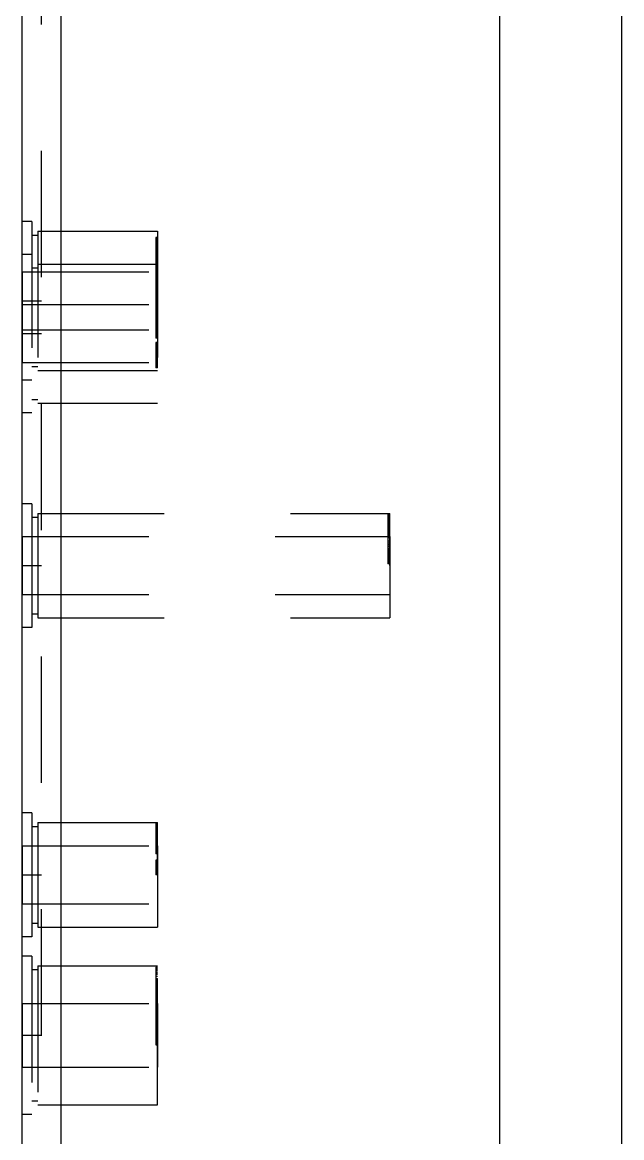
# Model space of a CAD drawing. Header units: millimetres. Extents: x 0 to 1189, y 25 to 866.
# Drawn here: x 623 to 654, y 483.4 to 541.1 of the extents above; entities that cross this region are included whole.
import ezdxf

# ---------------------------------------------------------------- set-up
doc = ezdxf.new("R2010")
doc.units = ezdxf.units.MM
doc.header["$LTSCALE"] = 65.395
doc.linetypes.add('HIDDEN', pattern=[0.2, 0.1, -0.1])
doc.layers.get('0').update_dxf_attribs({"linetype": 'CONTINUOUS'})
doc.layers.add('02___PRT_ALL_AXES', color=7, linetype='CONTINUOUS')
doc.layers.add('DEFAULT_2', color=8, linetype='HIDDEN')

msp = doc.modelspace()

# ---------------------------------------------------------------- linework, layer by layer
at = {"color": 3, "linetype": 'Continuous'}
for p, q in [((624.973, 601.766), (624.973, 345.466)), ((622.973, 344.466), (622.973, 600.766)), ((647.673, 346.466), (647.673, 600.766))]:
    msp.add_line(p, q, dxfattribs=at)
at = {"color": 7, "linetype": 'Continuous'}
msp.add_line((653.973, 346.466), (653.973, 587.766), dxfattribs=at)
at = {"layer": '02___PRT_ALL_AXES', "color": 8, "linetype": 'HIDDEN'}
for p, q in [((623.773, 530.266), (629.973, 530.266)), ((629.973, 530.266), (629.973, 521.366)), ((622.973, 528.166), (622.973, 523.466)), ((622.973, 528.166), (629.973, 528.166)), ((623.773, 528.566), (629.973, 528.566)), ((622.973, 526.466), (629.973, 526.466)), ((622.973, 525.166), (629.973, 525.166)), ((622.973, 523.466), (629.973, 523.466)), ((623.773, 523.066), (629.973, 523.066)), ((623.773, 521.366), (629.973, 521.366)), ((623.773, 515.666), (641.973, 515.666)), ((622.973, 514.466), (622.973, 511.466)), ((622.973, 514.466), (641.973, 514.466)), ((641.973, 514.466), (641.973, 510.266)), ((622.973, 511.466), (641.973, 511.466)), ((623.773, 510.266), (641.973, 510.266)), ((623.773, 499.666), (629.973, 499.666)), ((622.973, 498.466), (622.973, 495.466)), ((622.973, 498.466), (629.973, 498.466)), ((629.973, 498.466), (629.973, 494.266)), ((622.973, 495.466), (629.973, 495.466)), ((623.773, 494.266), (629.973, 494.266)), ((623.773, 492.266), (629.973, 492.266)), ((622.973, 490.316), (622.973, 487.016)), ((622.973, 490.316), (629.973, 490.316)), ((629.973, 490.316), (629.973, 487.016)), ((622.973, 487.016), (629.973, 487.016)), ((623.773, 485.066), (629.973, 485.066))]:
    msp.add_line(p, q, dxfattribs=at)
at = {"layer": 'DEFAULT_2', "color": 8, "linetype": 'HIDDEN'}
for p, q in [((623.973, 344.775), (623.973, 600.766)), ((623.473, 530.766), (622.973, 530.766)), ((623.473, 530.766), (623.473, 520.866)), ((623.473, 530.066), (623.773, 530.066)), ((623.773, 530.266), (623.773, 521.366)), ((629.873, 529.932), (629.873, 524.723)), ((629.973, 529.932), (629.873, 529.932)), ((629.973, 529.923), (629.873, 529.923)), ((629.973, 529.92), (629.873, 529.92)), ((629.973, 529.908), (629.873, 529.908)), ((629.973, 529.893), (629.873, 529.893)), ((629.973, 529.886), (629.873, 529.886)), ((629.973, 529.869), (629.873, 529.869)), ((629.973, 529.824), (629.873, 529.824)), ((629.973, 529.813), (629.873, 529.813)), ((629.973, 529.797), (629.873, 529.797)), ((629.973, 529.795), (629.873, 529.795)), ((629.973, 529.791), (629.873, 529.791)), ((629.973, 529.783), (629.873, 529.783)), ((629.973, 529.76), (629.873, 529.76)), ((629.973, 529.749), (629.873, 529.749)), ((629.973, 529.747), (629.873, 529.747)), ((629.973, 524.723), (629.973, 529.932)), ((629.973, 529.714), (629.873, 529.714)), ((629.973, 529.704), (629.873, 529.704)), ((629.973, 529.694), (629.873, 529.694)), ((629.973, 529.684), (629.873, 529.684)), ((629.973, 529.646), (629.873, 529.646)), ((629.973, 529.624), (629.873, 529.624)), ((629.973, 529.623), (629.873, 529.623)), ((629.973, 529.547), (629.873, 529.547)), ((629.973, 529.537), (629.873, 529.537)), ((629.973, 529.527), (629.873, 529.527)), ((629.973, 529.515), (629.873, 529.515)), ((629.973, 529.459), (629.873, 529.459)), ((623.473, 529.066), (622.973, 529.066)), ((629.973, 529.128), (629.873, 529.128)), ((629.973, 529.063), (629.873, 529.063)), ((629.973, 529.042), (629.873, 529.042)), ((629.973, 529.015), (629.873, 529.015)), ((629.973, 528.981), (629.873, 528.981)), ((629.973, 528.958), (629.873, 528.958)), ((629.973, 528.901), (629.873, 528.901)), ((629.973, 528.89), (629.873, 528.89)), ((629.973, 528.887), (629.873, 528.887)), ((629.973, 528.872), (629.873, 528.872)), ((629.973, 528.865), (629.873, 528.865)), ((629.973, 528.856), (629.873, 528.856)), ((629.973, 528.823), (629.873, 528.823)), ((629.973, 528.801), (629.873, 528.801)), ((629.973, 528.776), (629.873, 528.776)), ((629.973, 528.742), (629.873, 528.742)), ((629.973, 528.648), (629.873, 528.648)), ((629.973, 528.608), (629.873, 528.608)), ((622.973, 528.166), (623.973, 528.166)), ((623.473, 528.366), (623.773, 528.366)), ((629.973, 528.551), (629.873, 528.551)), ((629.973, 528.508), (629.873, 528.508)), ((629.973, 528.483), (629.873, 528.483)), ((629.973, 528.407), (629.873, 528.407)), ((629.973, 528.404), (629.873, 528.404)), ((629.973, 528.394), (629.873, 528.394)), ((629.973, 528.343), (629.873, 528.343)), ((629.973, 528.334), (629.873, 528.334)), ((629.973, 528.307), (629.873, 528.307)), ((629.973, 528.306), (629.873, 528.306)), ((629.973, 528.275), (629.873, 528.275)), ((629.973, 528.253), (629.873, 528.253)), ((629.973, 528.24), (629.873, 528.24)), ((629.973, 528.232), (629.873, 528.232)), ((629.973, 528.223), (629.873, 528.223)), ((629.973, 528.22), (629.873, 528.22)), ((629.973, 528.213), (629.873, 528.213)), ((629.973, 528.208), (629.873, 528.208)), ((629.973, 528.193), (629.873, 528.193)), ((629.973, 528.186), (629.873, 528.186)), ((629.973, 528.177), (629.873, 528.177)), ((629.973, 528.169), (629.873, 528.169)), ((629.973, 528.124), (629.873, 528.124)), ((629.973, 528.113), (629.873, 528.113)), ((629.973, 528.108), (629.873, 528.108)), ((629.973, 528.097), (629.873, 528.097)), ((629.973, 528.096), (629.873, 528.096)), ((629.973, 528.095), (629.873, 528.095)), ((629.973, 528.091), (629.873, 528.091)), ((629.973, 528.083), (629.873, 528.083)), ((629.973, 528.06), (629.873, 528.06)), ((629.973, 528.049), (629.873, 528.049)), ((629.973, 528.047), (629.873, 528.047)), ((629.973, 528.044), (629.873, 528.044)), ((629.973, 528.015), (629.873, 528.015)), ((629.973, 528.014), (629.873, 528.014)), ((629.973, 528.004), (629.873, 528.004)), ((629.973, 527.994), (629.873, 527.994)), ((629.973, 527.984), (629.873, 527.984)), ((629.973, 527.946), (629.873, 527.946)), ((629.973, 527.939), (629.873, 527.939)), ((629.973, 527.927), (629.873, 527.927)), ((629.973, 527.924), (629.873, 527.924)), ((629.973, 527.923), (629.873, 527.923)), ((629.973, 527.869), (629.873, 527.869)), ((629.973, 527.868), (629.873, 527.868)), ((629.973, 527.857), (629.873, 527.857)), ((629.973, 527.847), (629.873, 527.847)), ((629.973, 527.84), (629.873, 527.84)), ((629.973, 527.837), (629.873, 527.837)), ((629.973, 527.827), (629.873, 527.827)), ((629.973, 527.815), (629.873, 527.815)), ((629.973, 527.806), (629.873, 527.806)), ((629.973, 527.789), (629.873, 527.789)), ((629.973, 527.781), (629.873, 527.781)), ((629.973, 527.777), (629.873, 527.777)), ((629.973, 527.764), (629.873, 527.764)), ((629.973, 527.759), (629.873, 527.759)), ((629.973, 527.742), (629.873, 527.742)), ((629.973, 527.735), (629.873, 527.735)), ((629.973, 527.723), (629.873, 527.723)), ((629.973, 527.712), (629.873, 527.712)), ((629.973, 527.701), (629.873, 527.701)), ((629.973, 527.694), (629.873, 527.694)), ((629.973, 527.674), (629.873, 527.674)), ((629.973, 527.655), (629.873, 527.655)), ((629.973, 527.642), (629.873, 527.642)), ((629.973, 527.628), (629.873, 527.628)), ((629.973, 527.613), (629.873, 527.613)), ((629.973, 527.603), (629.873, 527.603)), ((629.973, 527.589), (629.873, 527.589)), ((629.973, 527.574), (629.873, 527.574)), ((629.973, 527.572), (629.873, 527.572)), ((629.973, 527.562), (629.873, 527.562)), ((629.973, 527.555), (629.873, 527.555)), ((629.973, 527.542), (629.873, 527.542)), ((629.973, 527.523), (629.873, 527.523)), ((629.973, 527.515), (629.873, 527.515)), ((629.973, 527.44), (629.873, 527.44)), ((629.973, 527.428), (629.873, 527.428)), ((629.973, 527.427), (629.873, 527.427)), ((629.973, 527.393), (629.873, 527.393)), ((629.973, 527.39), (629.873, 527.39)), ((629.973, 527.363), (629.873, 527.363)), ((629.973, 527.342), (629.873, 527.342)), ((629.973, 527.324), (629.873, 527.324)), ((629.973, 527.315), (629.873, 527.315)), ((629.973, 527.297), (629.873, 527.297)), ((629.973, 527.281), (629.873, 527.281)), ((629.973, 527.273), (629.873, 527.273)), ((629.973, 527.258), (629.873, 527.258)), ((629.973, 527.208), (629.873, 527.208)), ((629.973, 527.204), (629.873, 527.204)), ((629.973, 527.201), (629.873, 527.201)), ((629.973, 527.19), (629.873, 527.19)), ((629.973, 527.187), (629.873, 527.187)), ((629.973, 527.175), (629.873, 527.175)), ((629.973, 527.171), (629.873, 527.171)), ((629.973, 527.165), (629.873, 527.165)), ((629.973, 527.157), (629.873, 527.157)), ((629.973, 527.156), (629.873, 527.156)), ((629.973, 527.147), (629.873, 527.147)), ((629.973, 527.133), (629.873, 527.133)), ((629.973, 527.131), (629.873, 527.131)), ((629.973, 527.123), (629.873, 527.123)), ((629.973, 527.118), (629.873, 527.118)), ((629.973, 527.116), (629.873, 527.116)), ((629.973, 527.107), (629.873, 527.107)), ((629.973, 527.102), (629.873, 527.102)), ((629.973, 527.101), (629.873, 527.101)), ((629.973, 527.098), (629.873, 527.098)), ((629.973, 527.077), (629.873, 527.077)), ((629.973, 527.076), (629.873, 527.076)), ((629.973, 527.071), (629.873, 527.071)), ((629.973, 527.067), (629.873, 527.067)), ((629.973, 527.06), (629.873, 527.06)), ((629.973, 527.058), (629.873, 527.058)), ((629.973, 527.052), (629.873, 527.052)), ((629.973, 527.042), (629.873, 527.042)), ((629.973, 527.029), (629.873, 527.029)), ((629.973, 527.027), (629.873, 527.027)), ((629.973, 527.022), (629.873, 527.022)), ((629.973, 527.02), (629.873, 527.02)), ((629.973, 527.016), (629.873, 527.016)), ((629.973, 527.012), (629.873, 527.012)), ((629.973, 526.997), (629.873, 526.997)), ((629.973, 526.991), (629.873, 526.991)), ((629.973, 526.983), (629.873, 526.983)), ((629.973, 526.978), (629.873, 526.978)), ((629.973, 526.976), (629.873, 526.976)), ((629.973, 526.972), (629.873, 526.972)), ((629.973, 526.958), (629.873, 526.958)), ((629.973, 526.951), (629.873, 526.951)), ((629.973, 526.948), (629.873, 526.948)), ((629.973, 526.934), (629.873, 526.934)), ((629.973, 526.918), (629.873, 526.918)), ((629.973, 526.917), (629.873, 526.917)), ((629.973, 526.908), (629.873, 526.908)), ((629.973, 526.894), (629.873, 526.894)), ((629.973, 526.893), (629.873, 526.893)), ((629.973, 526.869), (629.873, 526.869)), ((629.973, 526.862), (629.873, 526.862)), ((629.973, 526.858), (629.873, 526.858)), ((622.973, 526.666), (623.973, 526.666)), ((622.973, 526.466), (623.973, 526.466)), ((629.973, 526.851), (629.873, 526.851)), ((629.973, 526.838), (629.873, 526.838)), ((629.973, 526.832), (629.873, 526.832)), ((629.973, 526.831), (629.873, 526.831)), ((629.973, 526.828), (629.873, 526.828)), ((629.973, 526.815), (629.873, 526.815)), ((629.973, 526.813), (629.873, 526.813)), ((629.973, 526.808), (629.873, 526.808)), ((629.973, 526.8), (629.873, 526.8)), ((629.973, 526.788), (629.873, 526.788)), ((629.973, 526.783), (629.873, 526.783)), ((629.973, 526.749), (629.873, 526.749)), ((629.973, 526.749), (629.873, 526.749)), ((629.973, 526.746), (629.873, 526.746)), ((629.973, 526.745), (629.873, 526.745)), ((629.973, 526.744), (629.873, 526.744)), ((629.973, 526.73), (629.873, 526.73)), ((629.973, 526.728), (629.873, 526.728)), ((629.973, 526.714), (629.873, 526.714)), ((629.973, 526.708), (629.873, 526.708)), ((629.973, 526.707), (629.873, 526.707)), ((629.973, 526.704), (629.873, 526.704)), ((629.973, 526.694), (629.873, 526.694)), ((629.973, 526.643), (629.873, 526.643)), ((629.973, 526.639), (629.873, 526.639)), ((629.973, 526.634), (629.873, 526.634)), ((629.973, 526.627), (629.873, 526.627)), ((629.973, 526.607), (629.873, 526.607)), ((629.973, 526.606), (629.873, 526.606)), ((629.973, 526.601), (629.873, 526.601)), ((629.973, 526.596), (629.873, 526.596)), ((629.973, 526.575), (629.873, 526.575)), ((629.973, 526.566), (629.873, 526.566)), ((629.973, 526.558), (629.873, 526.558)), ((629.973, 526.553), (629.873, 526.553)), ((629.973, 526.553), (629.873, 526.553)), ((629.973, 526.54), (629.873, 526.54)), ((629.973, 526.53), (629.873, 526.53)), ((629.973, 526.528), (629.873, 526.528)), ((629.973, 526.52), (629.873, 526.52)), ((629.973, 526.513), (629.873, 526.513)), ((629.973, 526.494), (629.873, 526.494)), ((629.973, 526.477), (629.873, 526.477)), ((629.973, 526.45), (629.873, 526.45)), ((629.973, 526.441), (629.873, 526.441)), ((629.973, 526.426), (629.873, 526.426)), ((629.973, 526.423), (629.873, 526.423)), ((629.973, 526.408), (629.873, 526.408)), ((629.973, 526.396), (629.873, 526.396)), ((629.973, 526.344), (629.873, 526.344)), ((629.973, 526.315), (629.873, 526.315)), ((629.973, 526.239), (629.873, 526.239)), ((629.973, 526.227), (629.873, 526.227)), ((629.973, 526.21), (629.873, 526.21)), ((629.973, 526.169), (629.873, 526.169)), ((629.973, 526.168), (629.873, 526.168)), ((629.973, 526.157), (629.873, 526.157)), ((629.973, 526.14), (629.873, 526.14)), ((629.973, 526.106), (629.873, 526.106)), ((629.973, 526.089), (629.873, 526.089)), ((629.973, 526.081), (629.873, 526.081)), ((629.973, 526.077), (629.873, 526.077)), ((629.973, 526.064), (629.873, 526.064)), ((629.973, 526.042), (629.873, 526.042)), ((629.973, 526.038), (629.873, 526.038)), ((629.973, 526.035), (629.873, 526.035)), ((629.973, 526.023), (629.873, 526.023)), ((629.973, 526.012), (629.873, 526.012)), ((629.973, 526.011), (629.873, 526.011)), ((629.973, 526.001), (629.873, 526.001)), ((629.973, 525.994), (629.873, 525.994)), ((629.973, 525.974), (629.873, 525.974)), ((629.973, 525.955), (629.873, 525.955)), ((629.973, 525.942), (629.873, 525.942)), ((629.973, 525.928), (629.873, 525.928)), ((629.973, 525.913), (629.873, 525.913)), ((629.973, 525.903), (629.873, 525.903)), ((629.973, 525.889), (629.873, 525.889)), ((629.973, 525.874), (629.873, 525.874)), ((629.973, 525.872), (629.873, 525.872)), ((629.973, 525.862), (629.873, 525.862)), ((629.973, 525.855), (629.873, 525.855)), ((629.973, 525.842), (629.873, 525.842)), ((629.973, 525.823), (629.873, 525.823)), ((629.973, 525.815), (629.873, 525.815)), ((629.973, 525.812), (629.873, 525.812)), ((629.973, 525.74), (629.873, 525.74)), ((629.973, 525.727), (629.873, 525.727)), ((622.973, 525.166), (623.973, 525.166)), ((629.973, 525.698), (629.873, 525.698)), ((629.973, 525.693), (629.873, 525.693)), ((629.973, 525.69), (629.873, 525.69)), ((629.973, 525.624), (629.873, 525.624)), ((629.973, 525.597), (629.873, 525.597)), ((629.973, 525.573), (629.873, 525.573)), ((629.973, 525.508), (629.873, 525.508)), ((629.973, 525.504), (629.873, 525.504)), ((629.973, 525.475), (629.873, 525.475)), ((629.973, 525.471), (629.873, 525.471)), ((629.973, 525.465), (629.873, 525.465)), ((629.973, 525.457), (629.873, 525.457)), ((629.973, 525.447), (629.873, 525.447)), ((629.973, 525.433), (629.873, 525.433)), ((629.973, 525.431), (629.873, 525.431)), ((629.973, 525.43), (629.873, 525.43)), ((629.973, 525.418), (629.873, 525.418)), ((629.973, 525.416), (629.873, 525.416)), ((629.973, 525.407), (629.873, 525.407)), ((629.973, 525.402), (629.873, 525.402)), ((629.973, 525.398), (629.873, 525.398)), ((629.973, 525.396), (629.873, 525.396)), ((629.973, 525.377), (629.873, 525.377)), ((629.973, 525.371), (629.873, 525.371)), ((629.973, 525.367), (629.873, 525.367)), ((629.973, 525.36), (629.873, 525.36)), ((629.973, 525.358), (629.873, 525.358)), ((629.973, 525.352), (629.873, 525.352)), ((629.973, 525.329), (629.873, 525.329)), ((629.973, 525.327), (629.873, 525.327)), ((629.973, 525.323), (629.873, 525.323)), ((629.973, 525.322), (629.873, 525.322)), ((629.973, 525.32), (629.873, 525.32)), ((629.973, 525.316), (629.873, 525.316)), ((629.973, 525.312), (629.873, 525.312)), ((629.973, 525.297), (629.873, 525.297)), ((629.973, 525.293), (629.873, 525.293)), ((629.973, 525.291), (629.873, 525.291)), ((629.973, 525.283), (629.873, 525.283)), ((629.973, 525.278), (629.873, 525.278)), ((629.973, 525.277), (629.873, 525.277)), ((629.973, 525.276), (629.873, 525.276)), ((629.973, 525.272), (629.873, 525.272)), ((629.973, 525.258), (629.873, 525.258)), ((629.973, 525.251), (629.873, 525.251)), ((629.973, 525.234), (629.873, 525.234)), ((629.973, 525.218), (629.873, 525.218)), ((629.973, 525.217), (629.873, 525.217)), ((629.973, 525.194), (629.873, 525.194)), ((629.973, 525.193), (629.873, 525.193)), ((629.973, 525.169), (629.873, 525.169)), ((629.973, 525.162), (629.873, 525.162)), ((629.973, 525.158), (629.873, 525.158)), ((629.973, 525.138), (629.873, 525.138)), ((629.973, 525.132), (629.873, 525.132)), ((629.973, 525.131), (629.873, 525.131)), ((629.973, 525.128), (629.873, 525.128)), ((622.973, 524.966), (623.973, 524.966)), ((629.973, 525.115), (629.873, 525.115)), ((629.973, 525.113), (629.873, 525.113)), ((629.973, 525.1), (629.873, 525.1)), ((629.973, 525.088), (629.873, 525.088)), ((629.973, 525.083), (629.873, 525.083)), ((629.973, 525.049), (629.873, 525.049)), ((629.973, 525.049), (629.873, 525.049)), ((629.973, 525.046), (629.873, 525.046)), ((629.973, 525.045), (629.873, 525.045)), ((629.973, 525.044), (629.873, 525.044)), ((629.973, 525.03), (629.873, 525.03)), ((629.973, 525.028), (629.873, 525.028)), ((629.973, 525.014), (629.873, 525.014)), ((629.973, 525.01), (629.873, 525.01)), ((629.973, 525.008), (629.873, 525.008)), ((629.973, 524.943), (629.873, 524.943)), ((629.973, 524.939), (629.873, 524.939)), ((629.973, 524.927), (629.873, 524.927)), ((629.973, 524.901), (629.873, 524.901)), ((629.973, 524.896), (629.873, 524.896)), ((629.973, 524.895), (629.873, 524.895)), ((629.973, 524.866), (629.873, 524.866)), ((629.973, 524.858), (629.873, 524.858)), ((629.973, 524.853), (629.873, 524.853)), ((629.973, 524.83), (629.873, 524.83)), ((629.973, 524.828), (629.873, 524.828)), ((629.973, 524.82), (629.873, 524.82)), ((629.973, 524.794), (629.873, 524.794)), ((629.973, 524.75), (629.873, 524.75)), ((629.973, 524.741), (629.873, 524.741)), ((629.973, 524.726), (629.873, 524.726)), ((629.973, 524.723), (629.873, 524.723)), ((629.873, 524.51), (629.873, 523.195)), ((629.973, 524.51), (629.873, 524.51)), ((629.973, 524.338), (629.873, 524.338)), ((629.973, 524.311), (629.873, 524.311)), ((629.973, 524.112), (629.873, 524.112)), ((629.973, 523.998), (629.873, 523.998)), ((629.973, 523.195), (629.973, 524.51)), ((622.973, 523.466), (623.973, 523.466)), ((629.973, 523.765), (629.873, 523.765)), ((629.973, 523.73), (629.873, 523.73)), ((629.973, 523.696), (629.873, 523.696)), ((629.973, 523.623), (629.873, 523.623)), ((629.973, 523.593), (629.873, 523.593)), ((629.973, 523.577), (629.873, 523.577)), ((623.473, 523.266), (623.773, 523.266)), ((629.973, 523.31), (629.873, 523.31)), ((629.973, 523.195), (629.873, 523.195)), ((623.473, 522.566), (622.973, 522.566)), ((623.473, 521.566), (623.773, 521.566)), ((623.473, 520.866), (622.973, 520.866)), ((623.473, 516.166), (622.973, 516.166)), ((623.473, 516.166), (623.473, 509.766)), ((623.473, 515.466), (623.773, 515.466)), ((623.773, 515.666), (623.773, 510.266)), ((641.873, 515.644), (641.873, 513.842)), ((641.873, 515.644), (641.973, 515.644)), ((641.873, 515.624), (641.973, 515.624)), ((641.973, 515.577), (641.873, 515.577)), ((641.873, 515.573), (641.973, 515.573)), ((641.973, 515.561), (641.873, 515.561)), ((641.873, 515.557), (641.973, 515.557)), ((641.973, 515.538), (641.873, 515.538)), ((641.873, 515.521), (641.973, 515.521)), ((641.873, 515.505), (641.973, 515.505)), ((641.973, 515.489), (641.873, 515.489)), ((641.973, 515.48), (641.873, 515.48)), ((641.973, 515.475), (641.873, 515.475)), ((641.973, 515.467), (641.873, 515.467)), ((641.973, 515.465), (641.873, 515.465)), ((641.973, 515.439), (641.873, 515.439)), ((641.973, 515.434), (641.873, 515.434)), ((641.973, 515.431), (641.873, 515.431)), ((641.973, 515.429), (641.873, 515.429)), ((641.973, 515.415), (641.873, 515.415)), ((641.973, 515.404), (641.873, 515.404)), ((641.873, 515.391), (641.973, 515.391)), ((641.973, 515.378), (641.873, 515.378)), ((641.973, 515.356), (641.873, 515.356)), ((641.973, 515.345), (641.873, 515.345)), ((641.873, 515.332), (641.973, 515.332)), ((641.973, 512.966), (641.973, 515.666)), ((641.973, 515.293), (641.873, 515.293)), ((641.973, 515.283), (641.873, 515.283)), ((641.973, 515.246), (641.873, 515.246)), ((641.973, 515.215), (641.873, 515.215)), ((641.973, 515.164), (641.873, 515.164)), ((641.973, 515.134), (641.873, 515.134)), ((641.973, 515.113), (641.873, 515.113)), ((641.973, 515.095), (641.873, 515.095)), ((641.973, 515.089), (641.873, 515.089)), ((641.973, 515.073), (641.873, 515.073)), ((641.973, 515.059), (641.873, 515.059)), ((641.973, 515.032), (641.873, 515.032)), ((641.973, 515.01), (641.873, 515.01)), ((641.973, 515.007), (641.873, 515.007)), ((641.973, 515), (641.873, 515)), ((641.973, 514.93), (641.873, 514.93)), ((641.973, 514.92), (641.873, 514.92)), ((641.973, 514.914), (641.873, 514.914)), ((641.973, 514.901), (641.873, 514.901)), ((641.973, 514.889), (641.873, 514.889)), ((641.973, 514.877), (641.873, 514.877)), ((641.973, 514.841), (641.873, 514.841)), ((641.973, 514.832), (641.873, 514.832)), ((641.973, 514.83), (641.873, 514.83)), ((641.973, 514.828), (641.873, 514.828)), ((641.973, 514.816), (641.873, 514.816)), ((641.973, 514.794), (641.873, 514.794)), ((641.973, 514.784), (641.873, 514.784)), ((641.973, 514.767), (641.873, 514.767)), ((641.973, 514.757), (641.873, 514.757)), ((641.973, 514.753), (641.873, 514.753)), ((641.973, 514.743), (641.873, 514.743)), ((641.973, 514.738), (641.873, 514.738)), ((622.973, 514.466), (623.973, 514.466)), ((641.973, 514.726), (641.873, 514.726)), ((641.973, 514.713), (641.873, 514.713)), ((641.973, 514.706), (641.873, 514.706)), ((641.973, 514.694), (641.873, 514.694)), ((641.973, 514.682), (641.873, 514.682)), ((641.973, 514.682), (641.873, 514.682)), ((641.973, 514.679), (641.873, 514.679)), ((641.973, 514.672), (641.873, 514.672)), ((641.973, 514.667), (641.873, 514.667)), ((641.973, 514.666), (641.873, 514.666)), ((641.973, 514.661), (641.873, 514.661)), ((641.973, 514.654), (641.873, 514.654)), ((641.973, 514.649), (641.873, 514.649)), ((641.973, 514.637), (641.873, 514.637)), ((641.973, 514.637), (641.873, 514.637)), ((641.973, 514.635), (641.873, 514.635)), ((641.973, 514.622), (641.873, 514.622)), ((641.973, 514.617), (641.873, 514.617)), ((641.973, 514.605), (641.873, 514.605)), ((641.973, 514.598), (641.873, 514.598)), ((641.973, 514.59), (641.873, 514.59)), ((641.973, 514.586), (641.873, 514.586)), ((641.973, 514.58), (641.873, 514.58)), ((641.973, 514.564), (641.873, 514.564)), ((641.873, 514.519), (641.973, 514.519)), ((641.973, 514.505), (641.873, 514.505)), ((641.973, 514.485), (641.873, 514.485)), ((641.973, 514.477), (641.873, 514.477)), ((641.973, 514.444), (641.873, 514.444)), ((641.973, 514.441), (641.873, 514.441)), ((641.973, 514.426), (641.873, 514.426)), ((641.873, 514.415), (641.973, 514.415)), ((641.973, 514.23), (641.873, 514.23)), ((641.973, 514.132), (641.873, 514.132)), ((641.973, 514.042), (641.873, 514.042)), ((641.973, 513.944), (641.873, 513.944)), ((641.973, 513.842), (641.873, 513.842)), ((641.873, 513.831), (641.873, 513.053)), ((641.973, 513.831), (641.873, 513.831)), ((641.973, 513.825), (641.873, 513.825)), ((641.973, 513.783), (641.873, 513.783)), ((641.973, 513.782), (641.873, 513.782)), ((641.973, 513.766), (641.873, 513.766)), ((641.973, 513.765), (641.873, 513.765)), ((641.973, 513.73), (641.873, 513.73)), ((641.973, 513.724), (641.873, 513.724)), ((641.973, 513.703), (641.873, 513.703)), ((641.973, 513.701), (641.873, 513.701)), ((641.973, 513.695), (641.873, 513.695)), ((641.973, 513.677), (641.873, 513.677)), ((641.973, 513.671), (641.873, 513.671)), ((641.973, 513.668), (641.873, 513.668)), ((641.973, 513.651), (641.873, 513.651)), ((641.973, 513.644), (641.873, 513.644)), ((641.973, 513.636), (641.873, 513.636)), ((641.973, 513.634), (641.873, 513.634)), ((641.973, 513.621), (641.873, 513.621)), ((641.873, 513.599), (641.973, 513.599)), ((641.973, 513.595), (641.873, 513.595)), ((641.973, 513.592), (641.873, 513.592)), ((641.973, 513.579), (641.873, 513.579)), ((641.973, 513.539), (641.873, 513.539)), ((641.973, 513.536), (641.873, 513.536)), ((641.873, 513.515), (641.973, 513.515)), ((641.973, 513.509), (641.873, 513.509)), ((641.973, 513.506), (641.873, 513.506)), ((641.973, 513.473), (641.873, 513.473)), ((641.973, 513.443), (641.873, 513.443)), ((641.973, 513.437), (641.873, 513.437)), ((641.973, 513.41), (641.873, 513.41)), ((641.973, 513.407), (641.873, 513.407)), ((641.973, 513.399), (641.873, 513.399)), ((641.973, 513.394), (641.873, 513.394)), ((641.973, 513.337), (641.873, 513.337)), ((641.973, 513.331), (641.873, 513.331)), ((641.973, 513.328), (641.873, 513.328)), ((641.973, 513.301), (641.873, 513.301)), ((641.973, 513.298), (641.873, 513.298)), ((641.973, 513.295), (641.873, 513.295)), ((641.973, 513.282), (641.873, 513.282)), ((641.973, 513.258), (641.873, 513.258)), ((641.973, 513.248), (641.873, 513.248)), ((641.973, 513.244), (641.873, 513.244)), ((641.973, 513.215), (641.873, 513.215)), ((641.973, 513.203), (641.873, 513.203)), ((641.973, 513.201), (641.873, 513.201)), ((641.973, 513.2), (641.873, 513.2)), ((641.973, 513.193), (641.873, 513.193)), ((641.973, 513.19), (641.873, 513.19)), ((641.973, 513.169), (641.873, 513.169)), ((641.973, 513.166), (641.873, 513.166)), ((641.973, 513.16), (641.873, 513.16)), ((641.973, 513.151), (641.873, 513.151)), ((641.973, 513.113), (641.873, 513.113)), ((641.973, 513.098), (641.873, 513.098)), ((641.973, 513.071), (641.873, 513.071)), ((641.973, 513.066), (641.873, 513.066)), ((641.973, 513.053), (641.873, 513.053)), ((622.973, 512.966), (623.973, 512.966)), ((622.973, 511.466), (623.973, 511.466)), ((623.473, 510.466), (623.773, 510.466)), ((623.473, 509.766), (622.973, 509.766)), ((623.473, 500.166), (622.973, 500.166)), ((623.473, 500.166), (623.473, 493.766)), ((623.473, 499.466), (623.773, 499.466)), ((623.773, 499.666), (623.773, 494.266)), ((629.873, 499.664), (629.873, 498.049)), ((629.873, 499.664), (629.973, 499.664)), ((629.873, 499.66), (629.973, 499.66)), ((629.873, 499.652), (629.973, 499.652)), ((629.873, 499.649), (629.973, 499.649)), ((629.873, 499.607), (629.973, 499.607)), ((629.873, 499.577), (629.973, 499.577)), ((629.973, 499.553), (629.873, 499.553)), ((629.973, 499.354), (629.873, 499.354)), ((629.973, 499.35), (629.873, 499.35)), ((629.973, 499.348), (629.873, 499.348)), ((629.873, 499.325), (629.973, 499.325)), ((629.973, 499.317), (629.873, 499.317)), ((629.973, 499.273), (629.873, 499.273)), ((629.973, 499.26), (629.873, 499.26)), ((629.973, 499.257), (629.873, 499.257)), ((629.973, 499.245), (629.873, 499.245)), ((629.873, 499.233), (629.973, 499.233)), ((629.973, 499.221), (629.873, 499.221)), ((629.973, 499.219), (629.873, 499.219)), ((629.973, 499.176), (629.873, 499.176)), ((629.973, 499.157), (629.873, 499.157)), ((629.973, 496.966), (629.973, 499.666)), ((629.973, 499.097), (629.873, 499.097)), ((629.973, 499.085), (629.873, 499.085)), ((629.973, 499.045), (629.873, 499.045)), ((629.973, 499.028), (629.873, 499.028)), ((629.973, 498.987), (629.873, 498.987)), ((629.973, 498.952), (629.873, 498.952)), ((629.973, 498.94), (629.873, 498.94)), ((629.973, 498.901), (629.873, 498.901)), ((629.973, 498.901), (629.873, 498.901)), ((629.973, 498.886), (629.873, 498.886)), ((629.973, 498.867), (629.873, 498.867)), ((629.973, 498.858), (629.873, 498.858)), ((629.973, 498.848), (629.873, 498.848)), ((629.973, 498.828), (629.873, 498.828)), ((629.973, 498.816), (629.873, 498.816)), ((629.973, 498.814), (629.873, 498.814)), ((629.973, 498.811), (629.873, 498.811)), ((629.973, 498.806), (629.873, 498.806)), ((629.973, 498.785), (629.873, 498.785)), ((629.973, 498.753), (629.873, 498.753)), ((629.973, 498.751), (629.873, 498.751)), ((629.973, 498.735), (629.873, 498.735)), ((629.973, 498.723), (629.873, 498.723)), ((629.973, 498.718), (629.873, 498.718)), ((629.973, 498.698), (629.873, 498.698)), ((629.973, 498.684), (629.873, 498.684)), ((629.973, 498.684), (629.873, 498.684)), ((629.973, 498.677), (629.873, 498.677)), ((629.973, 498.64), (629.873, 498.64)), ((629.973, 498.638), (629.873, 498.638)), ((629.973, 498.626), (629.873, 498.626)), ((629.973, 498.626), (629.873, 498.626)), ((629.973, 498.608), (629.873, 498.608)), ((629.973, 498.607), (629.873, 498.607)), ((622.973, 498.466), (623.973, 498.466)), ((629.973, 498.561), (629.873, 498.561)), ((629.973, 498.536), (629.873, 498.536)), ((629.973, 498.531), (629.873, 498.531)), ((629.973, 498.527), (629.873, 498.527)), ((629.973, 498.495), (629.873, 498.495)), ((629.973, 498.493), (629.873, 498.493)), ((629.973, 498.478), (629.873, 498.478)), ((629.973, 498.462), (629.873, 498.462)), ((629.973, 498.458), (629.873, 498.458)), ((629.973, 498.441), (629.873, 498.441)), ((629.973, 498.435), (629.873, 498.435)), ((629.973, 498.434), (629.873, 498.434)), ((629.973, 498.43), (629.873, 498.43)), ((629.973, 498.413), (629.873, 498.413)), ((629.973, 498.379), (629.873, 498.379)), ((629.973, 498.369), (629.873, 498.369)), ((629.973, 498.356), (629.873, 498.356)), ((629.973, 498.349), (629.873, 498.349)), ((629.973, 498.335), (629.873, 498.335)), ((629.973, 498.288), (629.873, 498.288)), ((629.973, 498.284), (629.873, 498.284)), ((629.973, 498.259), (629.873, 498.259)), ((629.973, 498.25), (629.873, 498.25)), ((629.973, 498.235), (629.873, 498.235)), ((629.973, 498.225), (629.873, 498.225)), ((629.973, 498.201), (629.873, 498.201)), ((629.973, 498.196), (629.873, 498.196)), ((629.973, 498.149), (629.873, 498.149)), ((629.973, 498.115), (629.873, 498.115)), ((629.973, 498.054), (629.873, 498.054)), ((629.973, 498.049), (629.873, 498.049)), ((629.873, 497.728), (629.873, 496.972)), ((629.973, 497.728), (629.873, 497.728)), ((629.873, 497.716), (629.973, 497.716)), ((629.973, 497.704), (629.873, 497.704)), ((629.873, 497.598), (629.973, 497.598)), ((622.973, 496.966), (623.973, 496.966)), ((629.973, 497.118), (629.873, 497.118)), ((629.973, 496.996), (629.873, 496.996)), ((629.973, 496.972), (629.873, 496.972)), ((622.973, 495.466), (623.973, 495.466)), ((623.473, 494.466), (623.773, 494.466)), ((623.473, 493.766), (622.973, 493.766)), ((623.473, 492.766), (622.973, 492.766)), ((623.473, 492.766), (623.473, 484.566)), ((623.773, 492.266), (623.773, 485.066)), ((629.973, 485.066), (629.973, 492.266)), ((623.473, 492.066), (623.773, 492.066)), ((629.873, 492.191), (629.873, 488.173)), ((629.873, 492.191), (629.973, 492.191)), ((629.973, 492.143), (629.873, 492.143)), ((629.873, 492.138), (629.973, 492.138)), ((629.873, 492.09), (629.973, 492.09)), ((629.873, 492.013), (629.973, 492.013)), ((629.973, 492.001), (629.873, 492.001)), ((629.973, 491.999), (629.873, 491.999)), ((629.873, 491.925), (629.973, 491.925)), ((629.973, 491.879), (629.873, 491.879)), ((629.973, 491.864), (629.873, 491.864)), ((629.973, 491.809), (629.873, 491.809)), ((629.973, 491.807), (629.873, 491.807)), ((629.973, 491.708), (629.873, 491.708)), ((629.973, 491.7), (629.873, 491.7)), ((629.973, 491.59), (629.873, 491.59)), ((629.973, 491.509), (629.873, 491.509)), ((629.973, 491.508), (629.873, 491.508)), ((629.873, 491.491), (629.973, 491.491)), ((629.973, 491.411), (629.873, 491.411)), ((629.973, 491.392), (629.873, 491.392)), ((629.973, 491.375), (629.873, 491.375)), ((629.973, 491.372), (629.873, 491.372)), ((629.973, 491.37), (629.873, 491.37)), ((629.973, 491.362), (629.873, 491.362)), ((629.973, 491.359), (629.873, 491.359)), ((629.973, 491.34), (629.873, 491.34)), ((629.973, 491.332), (629.873, 491.332)), ((629.973, 491.32), (629.873, 491.32)), ((629.973, 491.317), (629.873, 491.317)), ((629.973, 491.311), (629.873, 491.311)), ((629.973, 491.301), (629.873, 491.301)), ((629.973, 491.287), (629.873, 491.287)), ((629.973, 491.284), (629.873, 491.284)), ((629.973, 491.279), (629.873, 491.279)), ((629.973, 491.276), (629.873, 491.276)), ((629.973, 491.275), (629.873, 491.275)), ((629.973, 491.268), (629.873, 491.268)), ((629.973, 491.25), (629.873, 491.25)), ((629.973, 491.235), (629.873, 491.235)), ((629.973, 491.196), (629.873, 491.196)), ((629.973, 491.192), (629.873, 491.192)), ((629.973, 491.184), (629.873, 491.184)), ((629.973, 491.184), (629.873, 491.184)), ((629.973, 491.18), (629.873, 491.18)), ((629.973, 491.169), (629.873, 491.169)), ((629.973, 491.165), (629.873, 491.165)), ((629.873, 491.162), (629.973, 491.162)), ((629.973, 491.147), (629.873, 491.147)), ((629.973, 491.125), (629.873, 491.125)), ((629.973, 491.121), (629.873, 491.121)), ((629.973, 491.111), (629.873, 491.111)), ((629.973, 491.109), (629.873, 491.109)), ((629.973, 491.107), (629.873, 491.107)), ((629.973, 491.098), (629.873, 491.098)), ((629.973, 491.093), (629.873, 491.093)), ((629.973, 491.092), (629.873, 491.092)), ((629.973, 491.075), (629.873, 491.075)), ((629.973, 491.056), (629.873, 491.056)), ((629.973, 491.055), (629.873, 491.055)), ((629.973, 491.05), (629.873, 491.05)), ((629.973, 491.045), (629.873, 491.045)), ((629.973, 491.016), (629.873, 491.016)), ((629.973, 490.989), (629.873, 490.989)), ((629.973, 490.989), (629.873, 490.989)), ((629.973, 490.98), (629.873, 490.98)), ((629.973, 490.966), (629.873, 490.966)), ((629.973, 490.944), (629.873, 490.944)), ((629.973, 490.941), (629.873, 490.941)), ((629.973, 490.924), (629.873, 490.924)), ((629.973, 490.92), (629.873, 490.92)), ((629.973, 490.915), (629.873, 490.915)), ((629.973, 490.903), (629.873, 490.903)), ((629.973, 490.883), (629.873, 490.883)), ((629.973, 490.869), (629.873, 490.869)), ((629.973, 490.831), (629.873, 490.831)), ((629.973, 490.83), (629.873, 490.83)), ((629.973, 490.79), (629.873, 490.79)), ((629.973, 490.771), (629.873, 490.771)), ((629.973, 490.747), (629.873, 490.747)), ((629.873, 490.717), (629.973, 490.717)), ((629.973, 490.711), (629.873, 490.711)), ((629.873, 490.703), (629.973, 490.703)), ((629.973, 490.642), (629.873, 490.642)), ((629.973, 490.634), (629.873, 490.634)), ((629.973, 490.613), (629.873, 490.613)), ((629.973, 490.6), (629.873, 490.6)), ((629.973, 490.565), (629.873, 490.565)), ((629.873, 490.557), (629.973, 490.557)), ((629.973, 490.548), (629.873, 490.548)), ((629.973, 490.524), (629.873, 490.524)), ((622.973, 490.316), (623.973, 490.316)), ((629.973, 490.498), (629.873, 490.498)), ((629.973, 490.453), (629.873, 490.453)), ((629.973, 490.443), (629.873, 490.443)), ((629.973, 490.434), (629.873, 490.434)), ((629.973, 490.432), (629.873, 490.432)), ((629.873, 490.427), (629.973, 490.427)), ((629.973, 490.413), (629.873, 490.413)), ((629.973, 490.4), (629.873, 490.4)), ((629.973, 490.355), (629.873, 490.355)), ((629.973, 490.307), (629.873, 490.307)), ((629.973, 490.14), (629.873, 490.14)), ((629.973, 490.12), (629.873, 490.12)), ((629.973, 490.107), (629.873, 490.107)), ((629.973, 490.08), (629.873, 490.08)), ((629.973, 490.028), (629.873, 490.028)), ((629.873, 490.021), (629.973, 490.021)), ((629.973, 490.017), (629.873, 490.017)), ((629.973, 489.947), (629.873, 489.947)), ((629.973, 489.936), (629.873, 489.936)), ((629.973, 489.933), (629.873, 489.933)), ((629.973, 489.923), (629.873, 489.923)), ((629.873, 489.897), (629.973, 489.897)), ((629.973, 489.86), (629.873, 489.86)), ((629.973, 489.858), (629.873, 489.858)), ((629.973, 489.856), (629.873, 489.856)), ((629.973, 489.837), (629.873, 489.837)), ((629.973, 489.82), (629.873, 489.82)), ((629.973, 489.799), (629.873, 489.799)), ((629.873, 489.792), (629.973, 489.792)), ((629.973, 489.757), (629.873, 489.757)), ((629.973, 489.755), (629.873, 489.755)), ((629.973, 489.753), (629.873, 489.753)), ((629.973, 489.747), (629.873, 489.747)), ((629.973, 489.746), (629.873, 489.746)), ((629.973, 489.741), (629.873, 489.741)), ((629.873, 489.715), (629.973, 489.715)), ((629.973, 489.69), (629.873, 489.69)), ((629.973, 489.676), (629.873, 489.676)), ((629.973, 489.675), (629.873, 489.675)), ((629.973, 489.675), (629.873, 489.675)), ((629.973, 489.655), (629.873, 489.655)), ((629.973, 489.641), (629.873, 489.641)), ((629.973, 489.605), (629.873, 489.605)), ((629.973, 489.556), (629.873, 489.556)), ((629.973, 489.538), (629.873, 489.538)), ((629.973, 489.533), (629.873, 489.533)), ((629.873, 489.526), (629.973, 489.526)), ((629.973, 489.508), (629.873, 489.508)), ((629.973, 489.426), (629.873, 489.426)), ((629.873, 489.377), (629.973, 489.377)), ((629.973, 489.358), (629.873, 489.358)), ((629.973, 489.357), (629.873, 489.357)), ((629.873, 489.35), (629.973, 489.35)), ((629.973, 489.296), (629.873, 489.296)), ((629.973, 489.284), (629.873, 489.284)), ((629.973, 489.153), (629.873, 489.153)), ((629.973, 489.143), (629.873, 489.143)), ((629.973, 489.096), (629.873, 489.096)), ((629.973, 489.072), (629.873, 489.072)), ((629.973, 489.056), (629.873, 489.056)), ((629.973, 489.042), (629.873, 489.042)), ((629.973, 489.028), (629.873, 489.028)), ((629.973, 489.011), (629.873, 489.011)), ((629.973, 489.01), (629.873, 489.01)), ((629.973, 488.944), (629.873, 488.944)), ((629.973, 488.934), (629.873, 488.934)), ((629.973, 488.922), (629.873, 488.922)), ((629.973, 488.902), (629.873, 488.902)), ((629.973, 488.881), (629.873, 488.881)), ((629.973, 488.859), (629.873, 488.859)), ((629.973, 488.856), (629.873, 488.856)), ((629.973, 488.853), (629.873, 488.853)), ((629.973, 488.829), (629.873, 488.829)), ((629.873, 488.828), (629.973, 488.828)), ((629.973, 488.816), (629.873, 488.816)), ((622.973, 488.666), (623.973, 488.666)), ((629.973, 488.763), (629.873, 488.763)), ((629.873, 488.711), (629.973, 488.711)), ((629.973, 488.699), (629.873, 488.699)), ((629.973, 488.694), (629.873, 488.694)), ((629.973, 488.674), (629.873, 488.674)), ((629.973, 488.659), (629.873, 488.659)), ((629.973, 488.658), (629.873, 488.658)), ((629.973, 488.636), (629.873, 488.636)), ((629.873, 488.634), (629.973, 488.634)), ((629.873, 488.498), (629.973, 488.498)), ((629.973, 488.459), (629.873, 488.459)), ((629.973, 488.458), (629.873, 488.458)), ((629.973, 488.442), (629.873, 488.442)), ((629.873, 488.381), (629.973, 488.381)), ((629.973, 488.313), (629.873, 488.313)), ((629.973, 488.303), (629.873, 488.303)), ((629.973, 488.219), (629.873, 488.219)), ((629.873, 488.173), (629.973, 488.173)), ((622.973, 487.016), (623.973, 487.016)), ((623.473, 485.266), (623.773, 485.266)), ((623.473, 484.566), (622.973, 484.566))]:
    msp.add_line(p, q, dxfattribs=at)

doc.saveas('drawing.dxf')
